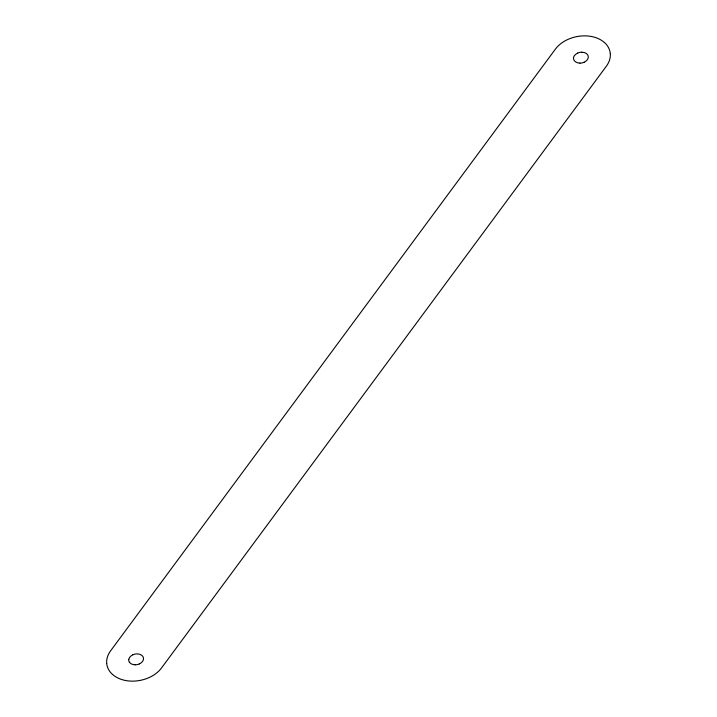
<?xml version="1.0" encoding="UTF-8"?>
<svg xmlns="http://www.w3.org/2000/svg" width="717" height="717" viewBox="0 0 717 717"><rect width="100%" height="100%" fill="white"/><g stroke="black" fill="none" stroke-linecap="round" stroke-linejoin="round"><path stroke-width="1.08" d="M139.313 663.915A7.394 5.342 -11 0 0 142.477 661.477A7.394 5.342 -11 0 0 143.418 659.353A7.448 5.377 -11 0 0 142.746 656.378A7.394 5.342 -11 0 0 137.064 653.922A7.448 5.377 -11 0 0 132.887 654.746M135.199 664.784A7.394 5.342 -11 0 1 129.526 662.293M128.854 659.335A7.394 5.342 -11 0 1 132.95 654.791M139.304 663.933A7.448 5.377 -11 0 1 135.163 664.811M129.445 662.302A7.448 5.377 -11 0 1 128.764 659.326M584.104 62.227A7.394 5.342 -11 0 0 588.2 57.683A7.448 5.377 -11 0 0 587.519 54.707A7.394 5.342 -11 0 0 581.854 52.233M579.99 63.096A7.394 5.342 -11 0 1 574.317 60.604A7.448 5.377 -11 0 1 573.546 57.656A7.394 5.342 -11 0 1 574.523 55.523M574.577 55.541A7.394 5.342 -11 0 1 577.741 53.103M584.077 62.262A7.448 5.377 -11 0 1 579.936 63.132M577.66 53.076A7.448 5.377 -11 0 1 581.801 52.207M604.377 42.491A29.594 21.358 -11 0 0 578.951 36.244A29.809 21.519 -11 0 0 563.203 41.962A29.594 21.358 -11 0 0 555.433 49.097L110.651 650.767A29.594 21.358 -11 0 0 106.708 663.449M112.542 674.482A29.809 21.519 -11 0 1 106.708 663.449M112.623 674.509A29.594 21.358 -11 0 0 138.049 680.756A29.809 21.519 -11 0 0 153.796 675.038A29.594 21.358 -11 0 0 161.567 667.903L606.349 66.233A29.594 21.358 -11 0 0 610.292 53.551M604.458 42.518A29.809 21.519 -11 0 1 610.292 53.551"/></g></svg>
